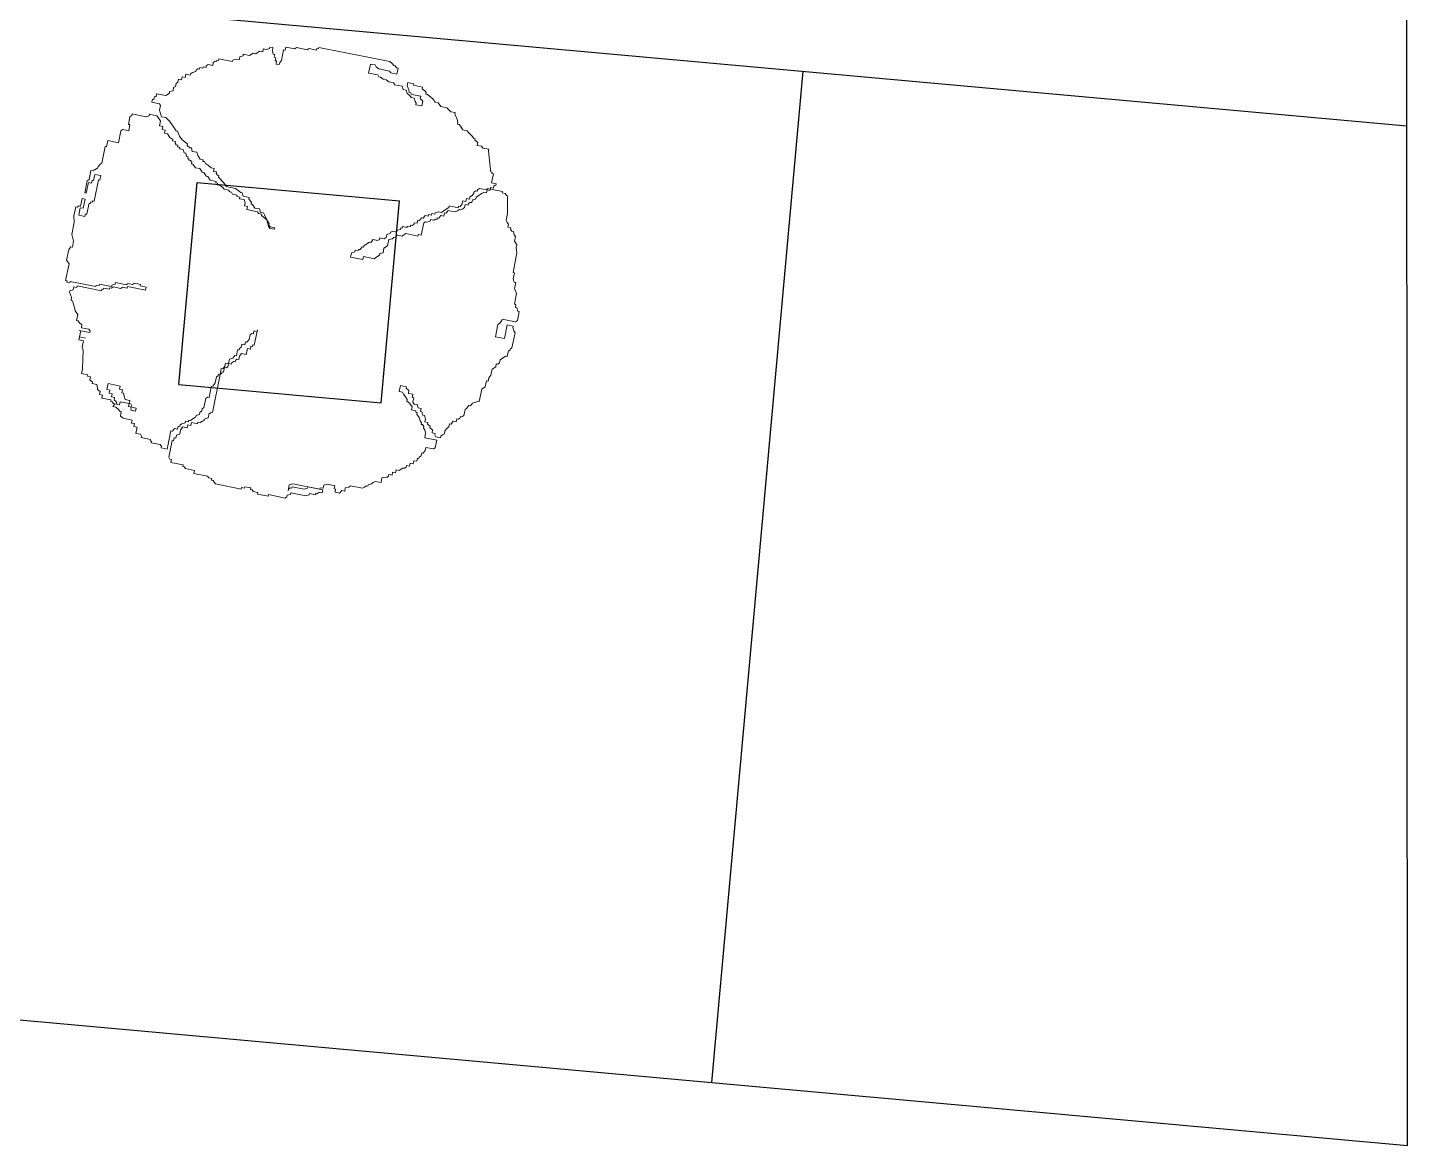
# Model space of a CAD drawing. Extents: x 152 to 700, y -120 to 84.
# Drawn here: x 215.546 to 217.585, y 56.636 to 58.287 of the extents above; entities that cross this region are included whole.
import ezdxf

# ---------------------------------------------------------------- set-up
doc = ezdxf.new("R2010")
doc.units = 0
doc.header["$LTSCALE"] = 0.03
doc.layers.get('0').update_dxf_attribs({"linetype": 'CONTINUOUS'})
doc.layers.add('VEJETACION', color=94, linetype='CONTINUOUS', lineweight=15)

msp = doc.modelspace()

# ---------------------------------------------------------------- linework, layer by layer
at = {"ltscale": 0.03}
for p, q in [((202.5836, 59.5004), (217.5843, 58.1419)), ((216.5571, 56.7288), (216.6923, 58.2227)), ((215.7695, 57.7596), (215.7966, 58.0584)), ((215.7966, 58.0584), (216.0954, 58.0313)), ((216.0683, 57.7325), (216.0954, 58.0313)), ((215.7695, 57.7596), (216.0683, 57.7325))]:
    msp.add_line(p, q, dxfattribs=at)
msp.add_lwpolyline([(217.5732, 83.2981), (202.5729, 83.2914), (202.5842, 57.9942), (217.585, 56.6357), (217.5732, 83.2981)], dxfattribs=at)
at = {"layer": 'VEJETACION'}
msp.add_lwpolyline([(215.8344, 57.783), (215.8375, 57.787), (215.8384, 57.7915), (215.8429, 57.7906), (215.8443, 57.7973), (215.8492, 57.7987), (215.8523, 57.8027), (215.8546, 57.8023), (215.8564, 57.8112), (215.8586, 57.8108), (215.859, 57.813), (215.8617, 57.8148), (215.8626, 57.8193), (215.8671, 57.8184), (215.868, 57.8229), (215.8702, 57.8224), (215.8734, 57.8264), (215.8747, 57.8332), (215.8774, 57.835), (215.8796, 57.8345), (215.8805, 57.839), (215.885, 57.8381), (215.8855, 57.8403), (215.881, 57.8179), (215.8787, 57.8184), (215.8783, 57.8161), (215.8761, 57.8166), (215.8752, 57.8121), (215.8707, 57.813), (215.8689, 57.8041), (215.8622, 57.8054), (215.859, 57.8014), (215.8581, 57.7969), (215.8559, 57.7973), (215.8532, 57.7955), (215.8528, 57.7933), (215.8505, 57.7938), (215.8478, 57.792), (215.8474, 57.7897), (215.8429, 57.7906), (215.842, 57.7861), (215.8393, 57.7843), (215.8371, 57.7848), (215.8357, 57.7781), (215.8335, 57.7785), (215.8331, 57.7763), (215.8304, 57.7745), (215.8191, 57.7185), (215.8169, 57.719), (215.8165, 57.7167), (215.8142, 57.7172), (215.8129, 57.7104), (215.8079, 57.7091), (215.8075, 57.7069), (215.8053, 57.7073), (215.8048, 57.7051), (215.8026, 57.7055), (215.8021, 57.7033), (215.7976, 57.7042), (215.7972, 57.7019), (215.7882, 57.7037), (215.7873, 57.6993), (215.7829, 57.7001), (215.782, 57.6957), (215.7753, 57.697), (215.7721, 57.693), (215.7708, 57.6863), (215.7659, 57.6849), (215.765, 57.6804), (215.7627, 57.6809), (215.7618, 57.6764), (215.7596, 57.6769), (215.7546, 57.6522), (215.7564, 57.6495), (215.7587, 57.6491), (215.7578, 57.6446), (215.7757, 57.641), (215.7752, 57.6388), (215.7775, 57.6383), (215.7792, 57.6356), (215.7927, 57.6329), (215.7918, 57.6285), (215.8119, 57.6244), (215.8137, 57.6217), (215.8182, 57.6208), (215.8177, 57.6186), (215.82, 57.6182), (215.8217, 57.6155), (215.8235, 57.6128), (215.8616, 57.6051), (215.862, 57.6074), (215.8665, 57.6065), (215.8669, 57.6087), (215.8759, 57.6069), (215.8754, 57.6047), (215.8777, 57.6042), (215.8795, 57.6016), (215.8862, 57.6002), (215.8857, 57.598), (215.9014, 57.5948), (215.9018, 57.5971), (215.9265, 57.5921), (215.9291, 57.5939), (215.9296, 57.5962), (215.9345, 57.5975), (215.935, 57.5997), (215.9573, 57.5953), (215.9623, 57.5966), (215.9627, 57.5988), (215.9717, 57.597), (215.9721, 57.5993), (215.9744, 57.5988), (215.977, 57.6006), (215.9815, 57.5997), (215.9824, 57.6042), (215.96, 57.6087), (215.9596, 57.6065), (215.9547, 57.6051), (215.9368, 57.6087), (215.9363, 57.6065), (215.9341, 57.6069), (215.9314, 57.6051), (215.9309, 57.6029), (215.9327, 57.6118), (215.9377, 57.6132), (215.9779, 57.6051), (215.9784, 57.6073), (215.9829, 57.6064), (215.9838, 57.6109), (215.9887, 57.6123), (215.9999, 57.61), (215.999, 57.6055), (216.0012, 57.6051), (216.0003, 57.6006), (216.007, 57.5993), (216.0102, 57.6033), (216.0146, 57.6024), (216.0155, 57.6069), (216.0205, 57.6082), (216.0231, 57.61), (216.041, 57.6064), (216.0437, 57.6082), (216.0464, 57.61), (216.0487, 57.6096), (216.0491, 57.6118), (216.054, 57.6131), (216.0567, 57.6149), (216.0594, 57.6167), (216.0684, 57.6149), (216.0697, 57.6217), (216.0746, 57.623), (216.0769, 57.6225), (216.0795, 57.6243), (216.08, 57.6266), (216.0845, 57.6257), (216.0854, 57.6302), (216.0898, 57.6293), (216.0907, 57.6337), (216.0952, 57.6328), (216.0979, 57.6346), (216.1006, 57.6364), (216.1028, 57.636), (216.1055, 57.6378), (216.106, 57.64), (216.1104, 57.6391), (216.1113, 57.6436), (216.1158, 57.6427), (216.1167, 57.6472), (216.1212, 57.6463), (216.1221, 57.6508), (216.1243, 57.6503), (216.1248, 57.6525), (216.1275, 57.6543), (216.1284, 57.6588), (216.1306, 57.6584), (216.1337, 57.6624), (216.1346, 57.6669), (216.1458, 57.6646), (216.1485, 57.6664), (216.1507, 57.6776), (216.1328, 57.6812), (216.1342, 57.6879), (216.1329, 57.6929), (216.1311, 57.6955), (216.1315, 57.6978), (216.1297, 57.7005), (216.1275, 57.7009), (216.1279, 57.7032), (216.1262, 57.7059), (216.1248, 57.7108), (216.1212, 57.7162), (216.1217, 57.7184), (216.1195, 57.7188), (216.1199, 57.7211), (216.1132, 57.7224), (216.1141, 57.7269), (216.1105, 57.7323), (216.1065, 57.7354), (216.1069, 57.7377), (216.1034, 57.743), (216.1016, 57.7457), (216.0998, 57.7484), (216.0953, 57.7493), (216.0971, 57.7583), (216.1061, 57.7565), (216.1056, 57.7542), (216.1096, 57.7511), (216.1087, 57.7466), (216.1154, 57.7453), (216.1145, 57.7408), (216.1168, 57.7403), (216.1154, 57.7336), (216.1172, 57.7309), (216.1217, 57.73), (216.123, 57.7251), (216.1275, 57.7242), (216.1266, 57.7197), (216.1288, 57.7193), (216.1302, 57.7144), (216.1324, 57.7139), (216.1338, 57.709), (216.1329, 57.7045), (216.1373, 57.7036), (216.1369, 57.7014), (216.1409, 57.6982), (216.1405, 57.696), (216.1445, 57.6929), (216.1436, 57.6884), (216.1481, 57.6875), (216.1476, 57.6852), (216.1494, 57.6825), (216.1561, 57.6812), (216.1566, 57.6834), (216.1593, 57.6852), (216.1619, 57.687), (216.1628, 57.6915), (216.166, 57.6955), (216.1687, 57.6973), (216.1696, 57.7018), (216.1718, 57.7014), (216.1749, 57.7054), (216.1794, 57.7045), (216.1803, 57.709), (216.1825, 57.7085), (216.1852, 57.7103), (216.1857, 57.7125), (216.1879, 57.7121), (216.1906, 57.7139), (216.1924, 57.7228), (216.1951, 57.7246), (216.1982, 57.7287), (216.2005, 57.7282), (216.2036, 57.7323), (216.2085, 57.7336), (216.2112, 57.7354), (216.2135, 57.7349), (216.217, 57.7529), (216.2224, 57.7564), (216.2242, 57.7654), (216.2265, 57.7649), (216.2274, 57.7694), (216.2305, 57.7735), (216.2323, 57.7824), (216.2377, 57.786), (216.2386, 57.7905), (216.2408, 57.79), (216.2435, 57.7918), (216.2444, 57.7963), (216.2524, 57.8017), (216.2547, 57.8012), (216.2565, 57.8102), (216.2587, 57.8097), (216.2592, 57.812), (216.2618, 57.8138), (216.2663, 57.8362), (216.2646, 57.8389), (216.2632, 57.8438), (216.2637, 57.846), (216.2547, 57.8478), (216.2507, 57.8277), (216.2372, 57.8303), (216.2408, 57.8483), (216.2435, 57.8501), (216.2467, 57.8541), (216.2471, 57.8563), (216.2672, 57.8523), (216.2699, 57.8541), (216.2726, 57.8675), (216.2704, 57.868), (216.2691, 57.8729), (216.2668, 57.8733), (216.2677, 57.8778), (216.2655, 57.8783), (216.2686, 57.894), (216.2655, 57.9016), (216.2673, 57.9105), (216.2651, 57.911), (216.2637, 57.9159), (216.2655, 57.9249), (216.2633, 57.9253), (216.2691, 57.9544), (216.2682, 57.9616), (216.2691, 57.9661), (216.2655, 57.9715), (216.2669, 57.9782), (216.2651, 57.9809), (216.2638, 57.9858), (216.2615, 57.9862), (216.2597, 57.9889), (216.2602, 57.9912), (216.2557, 57.9921), (216.2566, 57.9965), (216.2548, 57.9992), (216.253, 58.0019), (216.2553, 58.0131), (216.2553, 58.0364), (216.2557, 58.0387), (216.2535, 58.0391), (216.2517, 58.0418), (216.2472, 58.0427), (216.2477, 58.0449), (216.2298, 58.0485), (216.2293, 58.0463), (216.2249, 58.0472), (216.224, 58.0427), (216.2195, 58.0436), (216.2168, 58.0418), (216.2114, 58.0382), (216.2088, 58.0364), (216.2083, 58.0342), (216.2056, 58.0324), (216.2034, 58.0328), (216.2025, 58.0284), (216.2002, 58.0288), (216.1976, 58.027), (216.1971, 58.0248), (216.1926, 58.0257), (216.1917, 58.0212), (216.189, 58.0194), (216.1864, 58.0176), (216.1841, 58.0181), (216.1814, 58.0163), (216.1765, 58.0149), (216.1676, 58.0167), (216.1644, 58.0127), (216.1622, 58.0132), (216.1613, 58.0087), (216.1568, 58.0096), (216.1537, 58.0055), (216.1514, 58.006), (216.151, 58.0037), (216.1488, 58.0042), (216.1461, 58.0024), (216.1416, 58.0033), (216.1411, 58.0011), (216.1362, 57.9997), (216.134, 58.0002), (216.1313, 57.9984), (216.1277, 57.9805), (216.1232, 57.9814), (216.1228, 57.9791), (216.1049, 57.9827), (216.1022, 57.9809), (216.0995, 57.9791), (216.0928, 57.9805), (216.0901, 57.9787), (216.0897, 57.9764), (216.0874, 57.9769), (216.0847, 57.9751), (216.0798, 57.9738), (216.078, 57.9648), (216.0726, 57.9612), (216.0713, 57.9545), (216.0664, 57.9532), (216.0659, 57.9509), (216.0605, 57.9473), (216.0579, 57.9455), (216.0422, 57.9487), (216.0413, 57.9442), (216.0234, 57.9478), (216.0247, 57.9545), (216.0297, 57.9559), (216.0301, 57.9581), (216.0346, 57.9572), (216.035, 57.9594), (216.0373, 57.959), (216.0404, 57.963), (216.0427, 57.9626), (216.0431, 57.9648), (216.0458, 57.9666), (216.0512, 57.9702), (216.0534, 57.9697), (216.0565, 57.9738), (216.0632, 57.9724), (216.0659, 57.9742), (216.0664, 57.9765), (216.0731, 57.9751), (216.0758, 57.9769), (216.0767, 57.9814), (216.0816, 57.9827), (216.0821, 57.985), (216.087, 57.9863), (216.0915, 57.9854), (216.0919, 57.9876), (216.0968, 57.989), (216.0973, 57.9912), (216.0995, 57.9908), (216.1, 57.993), (216.1067, 57.9917), (216.1071, 57.9939), (216.1116, 57.993), (216.112, 57.9953), (216.1143, 57.9948), (216.117, 57.9966), (216.1174, 57.9988), (216.1219, 57.9979), (216.1228, 58.0024), (216.125, 58.002), (216.1282, 58.006), (216.1304, 58.0055), (216.1335, 58.0096), (216.138, 58.0087), (216.1385, 58.0109), (216.1429, 58.01), (216.1434, 58.0123), (216.1479, 58.0114), (216.1483, 58.0136), (216.1532, 58.0149), (216.1577, 58.0141), (216.1631, 58.0176), (216.1685, 58.0212), (216.1689, 58.0235), (216.1823, 58.0208), (216.1828, 58.023), (216.185, 58.0226), (216.1882, 58.0266), (216.1891, 58.0311), (216.1935, 58.0302), (216.1944, 58.0346), (216.1989, 58.0337), (216.1998, 58.0382), (216.202, 58.0378), (216.2052, 58.0418), (216.2056, 58.044), (216.2083, 58.0458), (216.2106, 58.0454), (216.211, 58.0476), (216.2137, 58.0494), (216.2249, 58.0472), (216.2253, 58.0494), (216.2298, 58.0485), (216.2302, 58.0508), (216.2347, 58.0499), (216.2356, 58.0543), (216.2379, 58.0539), (216.2383, 58.0561), (216.2316, 58.0575), (216.2343, 58.0709), (216.2321, 58.0714), (216.2325, 58.0736), (216.2303, 58.0741), (216.2294, 58.0812), (216.2272, 58.105), (216.2276, 58.1072), (216.2187, 58.109), (216.2169, 58.1117), (216.2102, 58.113), (216.2111, 58.1175), (216.207, 58.1207), (216.2075, 58.1229), (216.2052, 58.1233), (216.2034, 58.126), (216.1976, 58.1319), (216.1958, 58.1345), (216.1891, 58.1359), (216.1856, 58.1413), (216.1838, 58.144), (216.1815, 58.1444), (216.182, 58.1466), (216.1806, 58.1516), (216.1775, 58.1592), (216.178, 58.1614), (216.1713, 58.1628), (216.1654, 58.1686), (216.1565, 58.1704), (216.1529, 58.1758), (216.1484, 58.1767), (216.1449, 58.182), (216.1368, 58.1883), (216.1346, 58.1888), (216.135, 58.191), (216.1332, 58.1937), (216.1292, 58.1968), (216.1297, 58.1991), (216.1162, 58.2018), (216.1167, 58.204), (216.1077, 58.2058), (216.1068, 58.2013), (216.11, 58.1937), (216.1095, 58.1915), (216.1117, 58.191), (216.1135, 58.1883), (216.127, 58.1856), (216.1261, 58.1812), (216.1283, 58.1807), (216.1301, 58.178), (216.1287, 58.1713), (216.1198, 58.1731), (216.1202, 58.1753), (216.1185, 58.178), (216.1171, 58.183), (216.1126, 58.1839), (216.1108, 58.1865), (216.1068, 58.1897), (216.1055, 58.1946), (216.101, 58.1955), (216.0997, 58.2004), (216.0885, 58.2027), (216.0867, 58.2054), (216.08, 58.2067), (216.076, 58.2098), (216.0715, 58.2107), (216.0675, 58.2139), (216.0652, 58.2143), (216.0634, 58.217), (216.05, 58.2197), (216.0527, 58.2332), (216.0594, 58.2318), (216.0612, 58.2291), (216.0652, 58.226), (216.0809, 58.2228), (216.0827, 58.2201), (216.0916, 58.2184), (216.0934, 58.2273), (216.0912, 58.2278), (216.0894, 58.2304), (216.0872, 58.2309), (216.0854, 58.2336), (216.0813, 58.2367), (215.9762, 58.2578), (215.9757, 58.2556), (215.9735, 58.256), (215.9731, 58.2538), (215.9619, 58.256), (215.9592, 58.2542), (215.9435, 58.2574), (215.9408, 58.2556), (215.9274, 58.2583), (215.9265, 58.2538), (215.9243, 58.2543), (215.9211, 58.2386), (215.918, 58.2345), (215.9175, 58.2323), (215.9131, 58.2332), (215.914, 58.2377), (215.9117, 58.2381), (215.9126, 58.2426), (215.9104, 58.2431), (215.9113, 58.2475), (215.909, 58.248), (215.9077, 58.2529), (215.9086, 58.2574), (215.9041, 58.2583), (215.9037, 58.2561), (215.8988, 58.2547), (215.8943, 58.2556), (215.8934, 58.2511), (215.8889, 58.252), (215.8835, 58.2484), (215.8791, 58.2493), (215.8737, 58.2458), (215.8647, 58.2476), (215.8643, 58.2453), (215.8594, 58.244), (215.8585, 58.2395), (215.854, 58.2404), (215.8491, 58.239), (215.8486, 58.2368), (215.8285, 58.2408), (215.828, 58.2386), (215.8258, 58.2391), (215.8253, 58.2368), (215.8231, 58.2373), (215.8204, 58.2355), (215.8195, 58.231), (215.8128, 58.2323), (215.8101, 58.2305), (215.8097, 58.2283), (215.8052, 58.2292), (215.8047, 58.227), (215.8003, 58.2279), (215.7998, 58.2256), (215.7976, 58.2261), (215.7949, 58.2243), (215.7945, 58.222), (215.7895, 58.2207), (215.7868, 58.2189), (215.7864, 58.2167), (215.7797, 58.218), (215.7788, 58.2135), (215.7743, 58.2144), (215.7734, 58.21), (215.7689, 58.2109), (215.768, 58.2064), (215.7653, 58.2046), (215.7644, 58.2001), (215.7618, 58.1983), (215.7609, 58.1938), (215.7559, 58.1925), (215.7555, 58.1903), (215.7501, 58.1867), (215.7367, 58.1894), (215.7358, 58.1849), (215.7336, 58.1853), (215.7327, 58.1809), (215.7304, 58.1813), (215.7295, 58.1768), (215.7407, 58.1746), (215.7425, 58.1719), (215.7411, 58.1652), (215.7438, 58.1553), (215.7505, 58.154), (215.7564, 58.1481), (215.7635, 58.1374), (215.7653, 58.1347), (215.7675, 58.1342), (215.7707, 58.1266), (215.7742, 58.1213), (215.7783, 58.1181), (215.7823, 58.115), (215.7818, 58.1127), (215.7859, 58.1096), (215.7881, 58.1092), (215.7894, 58.1042), (215.7962, 58.1029), (215.7975, 58.098), (215.8011, 58.0926), (215.8055, 58.0917), (215.8051, 58.0894), (215.8073, 58.089), (215.8091, 58.0863), (215.8131, 58.0832), (215.8172, 58.08), (215.8216, 58.0791), (215.8207, 58.0746), (215.8252, 58.0738), (215.8248, 58.0715), (215.8266, 58.0688), (215.8288, 58.0684), (215.8283, 58.0661), (215.836, 58.0576), (215.8395, 58.0522), (215.853, 58.0495), (215.857, 58.0464), (215.861, 58.0433), (215.8632, 58.0428), (215.8646, 58.0379), (215.8735, 58.0361), (215.8731, 58.0339), (215.8767, 58.0285), (215.8762, 58.0262), (215.8784, 58.0258), (215.882, 58.0204), (215.8887, 58.0191), (215.8901, 58.0141), (215.8945, 58.0132), (215.8963, 58.0106), (215.8995, 58.0029), (215.903, 57.9976), (215.9026, 57.9953), (215.9044, 57.9926), (215.9111, 57.9913), (215.9106, 57.9891), (215.9039, 57.9904), (215.9021, 57.9931), (215.8995, 58.0029), (215.8914, 58.0092), (215.8919, 58.0115), (215.8874, 58.0124), (215.8856, 58.015), (215.8699, 58.0182), (215.8708, 58.0227), (215.8664, 58.0236), (215.8673, 58.028), (215.8659, 58.033), (215.8592, 58.0343), (215.8597, 58.0366), (215.8552, 58.0375), (215.8556, 58.0397), (215.8489, 58.041), (215.8471, 58.0437), (215.8449, 58.0442), (215.8431, 58.0469), (215.8364, 58.0482), (215.8346, 58.0509), (215.8306, 58.054), (215.8261, 58.0549), (215.8266, 58.0572), (215.8243, 58.0576), (215.8248, 58.0599), (215.8158, 58.0617), (215.8122, 58.067), (215.81, 58.0675), (215.8082, 58.0702), (215.8064, 58.0729), (215.8042, 58.0733), (215.8024, 58.076), (215.8006, 58.0787), (215.7939, 58.08), (215.7903, 58.0854), (215.7881, 58.0859), (215.7885, 58.0881), (215.7867, 58.0908), (215.7845, 58.0912), (215.7827, 58.0939), (215.7832, 58.0962), (215.7809, 58.0966), (215.7796, 58.1015), (215.7774, 58.102), (215.776, 58.1069), (215.7715, 58.1078), (215.7698, 58.1105), (215.7675, 58.111), (215.768, 58.1132), (215.7657, 58.1136), (215.7639, 58.1163), (215.7644, 58.1186), (215.7599, 58.1195), (215.7604, 58.1217), (215.7563, 58.1248), (215.7528, 58.1302), (215.7483, 58.1311), (215.7492, 58.1356), (215.7447, 58.1365), (215.7456, 58.141), (215.7411, 58.1419), (215.7425, 58.1486), (215.7407, 58.1513), (215.7389, 58.154), (215.7371, 58.1567), (215.7259, 58.1589), (215.7255, 58.1567), (215.7206, 58.1553), (215.7049, 58.1585), (215.7004, 58.1594), (215.7, 58.1571), (215.6973, 58.1553), (215.695, 58.1441), (215.6973, 58.1437), (215.6955, 58.1347), (215.6865, 58.1365), (215.6838, 58.1347), (215.6802, 58.1168), (215.6646, 58.12), (215.6628, 58.111), (215.6605, 58.1114), (215.6556, 58.0868), (215.6529, 58.085), (215.6498, 58.081), (215.6493, 58.0787), (215.6471, 58.0792), (215.6466, 58.077), (215.6444, 58.0774), (215.644, 58.0752), (215.6395, 58.0761), (215.6368, 58.0626), (215.6341, 58.0608), (215.6305, 58.0429), (215.6327, 58.0425), (215.6359, 58.0581), (215.6404, 58.0572), (215.6413, 58.0617), (215.6435, 58.0613), (215.6453, 58.0702), (215.6542, 58.0684), (215.6529, 58.0617), (215.6507, 58.0622), (215.6444, 58.0308), (215.6421, 58.0313), (215.6417, 58.029), (215.6394, 58.0295), (215.639, 58.0272), (215.6368, 58.0277), (215.6336, 58.012), (215.6309, 58.0102), (215.6305, 58.008), (215.6215, 58.0098), (215.6238, 58.021), (215.6283, 58.0201), (215.6309, 58.0335), (215.6265, 58.0344), (215.6242, 58.0232), (215.622, 58.0236), (215.6193, 58.0219), (215.6171, 58.0223), (215.6144, 58.0089), (215.6148, 57.9995), (215.6112, 57.9815), (215.6139, 57.9717), (215.6121, 57.9627), (215.6099, 57.9632), (215.6067, 57.9591), (215.6036, 57.9435), (215.6072, 57.9381), (215.6022, 57.9135), (215.6045, 57.913), (215.604, 57.9108), (215.6085, 57.9099), (215.6089, 57.9121), (215.647, 57.9045), (215.6474, 57.9067), (215.6519, 57.9058), (215.6523, 57.9081), (215.6702, 57.9045), (215.6707, 57.9067), (215.6756, 57.9081), (215.6761, 57.9103), (215.6917, 57.9071), (215.6944, 57.9089), (215.7011, 57.9076), (215.7038, 57.9094), (215.7128, 57.9076), (215.7123, 57.9053), (215.7213, 57.9036), (215.7204, 57.8991), (215.6935, 57.9045), (215.6931, 57.9022), (215.6863, 57.9036), (215.6837, 57.9018), (215.6725, 57.904), (215.6698, 57.9022), (215.6676, 57.9027), (215.6671, 57.9004), (215.6582, 57.9022), (215.6577, 57.9), (215.6555, 57.9004), (215.655, 57.8982), (215.6192, 57.9054), (215.6188, 57.9031), (215.6143, 57.904), (215.6134, 57.8996), (215.6085, 57.8982), (215.608, 57.896), (215.6111, 57.8884), (215.6102, 57.8839), (215.6125, 57.8834), (215.6152, 57.8736), (215.6165, 57.8686), (215.6201, 57.8633), (215.6183, 57.8543), (215.6205, 57.8539), (215.6223, 57.8512), (215.6263, 57.848), (215.6254, 57.8436), (215.6366, 57.8413), (215.6384, 57.8386), (215.638, 57.8364), (215.6223, 57.8395), (215.6245, 57.8391), (215.6227, 57.8301), (215.6317, 57.8283), (215.6227, 57.8301), (215.6218, 57.8256), (215.6286, 57.8243), (215.6268, 57.8153), (215.6281, 57.8104), (215.6272, 57.7826), (215.6258, 57.7759), (215.6348, 57.7741), (215.6343, 57.7719), (215.6388, 57.771), (215.6379, 57.7665), (215.6419, 57.7634), (215.6415, 57.7611), (215.6482, 57.7598), (215.6495, 57.7549), (215.6491, 57.7526), (215.6531, 57.7495), (215.6522, 57.745), (215.6567, 57.7441), (215.6558, 57.7396), (215.6692, 57.7369), (215.6688, 57.7347), (215.671, 57.7342), (215.6728, 57.7315), (215.6773, 57.7306), (215.6777, 57.7329), (215.6759, 57.7356), (215.6737, 57.736), (215.6746, 57.7405), (215.6701, 57.7414), (215.671, 57.7459), (215.6665, 57.7468), (215.6674, 57.7513), (215.663, 57.7522), (215.6648, 57.7611), (215.6827, 57.7575), (215.6818, 57.753), (215.6862, 57.7521), (215.6853, 57.7477), (215.6876, 57.7472), (215.6889, 57.7423), (215.6903, 57.7374), (215.697, 57.736), (215.6961, 57.7315), (215.6983, 57.7311), (215.7001, 57.7284), (215.6996, 57.7262), (215.7064, 57.7248), (215.7055, 57.7203), (215.6987, 57.7217), (215.6992, 57.7239), (215.6974, 57.7266), (215.6952, 57.7271), (215.6961, 57.7315), (215.6826, 57.7342), (215.6817, 57.7298), (215.675, 57.7311), (215.6719, 57.7271), (215.6764, 57.7262), (215.6804, 57.723), (215.6822, 57.7203), (215.6844, 57.7199), (215.6831, 57.7132), (215.6871, 57.71), (215.7005, 57.7073), (215.6996, 57.7029), (215.7041, 57.702), (215.7032, 57.6975), (215.7077, 57.6966), (215.7059, 57.6876), (215.7126, 57.6863), (215.7144, 57.6836), (215.7139, 57.6814), (215.7274, 57.6787), (215.7269, 57.6764), (215.7291, 57.676), (215.7287, 57.6737), (215.7421, 57.671), (215.7439, 57.6684), (215.7435, 57.6661), (215.7524, 57.6643), (215.7578, 57.6912), (215.76, 57.6907), (215.7632, 57.6948), (215.7676, 57.6939), (215.7685, 57.6984), (215.7708, 57.6979), (215.7712, 57.7002), (215.7739, 57.7019), (215.7788, 57.7033), (215.7793, 57.7055), (215.7838, 57.7046), (215.7842, 57.7069), (215.7865, 57.7064), (215.7918, 57.71), (215.7945, 57.7118), (215.795, 57.714), (215.7999, 57.7154), (215.8008, 57.7199), (215.803, 57.7194), (215.8039, 57.7239), (215.8066, 57.7257), (215.8093, 57.7391), (215.812, 57.7409), (215.8142, 57.7405), (215.8174, 57.7561), (215.8201, 57.7579), (215.8232, 57.762), (215.825, 57.7709), (215.8277, 57.7727), (215.8281, 57.7749), (215.8304, 57.7745), (215.8322, 57.7835)], close=True, dxfattribs=at)

doc.saveas('drawing.dxf')
